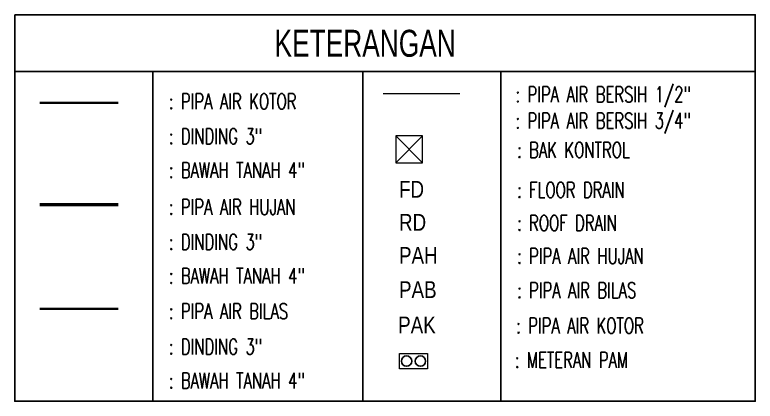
# Model space of a CAD drawing. Header units: millimetres. Extents: x 7371 to 278338, y -43753 to 35464.
# Drawn here: x 19339 to 28901, y -43753 to -38765 of the extents above; entities that cross this region are included whole.
import ezdxf

# ---------------------------------------------------------------- set-up
doc = ezdxf.new("R2010")
doc.units = ezdxf.units.MM
doc.header["$MEASUREMENT"] = 0
for name, pattern in [('ACAD_ISO05W100', [33, 24, -3, 0, -3, 0, -3]), ('DASHDOT2', [0.5, 0.25, -0.125, 0, -0.125]), ('HIDDEN', [0.375, 0.25, -0.125])]:
    doc.linetypes.add(name, pattern=pattern)
for name, color, linetype, lineweight in [('B', 5, 'Continuous', 20), ('DIM', 1, 'Continuous', 5), ('HACTH', 8, 'Continuous', 5), ('KOL', 5, 'Continuous', 18)]:
    doc.layers.add(name, color=color, linetype=linetype, lineweight=lineweight)
for name, color, linetype in [('FEN', 3, 'Continuous'), ('FIN', 1, 'Continuous'), ('T', 2, 'Continuous'), ('TX', 2, 'Continuous')]:
    doc.layers.add(name, color=color, linetype=linetype)
doc.styles.add('A', font='arial.ttf', dxfattribs={"width": 0.75})
doc.styles.add('SM', font='simplex.shx', dxfattribs={"oblique": 10})
doc.styles.get("Standard").update_dxf_attribs({"font": 'arial.ttf'})

msp = doc.modelspace()

# ---------------------------------------------------------------- linework, layer by layer
for p, q in [((19339, -38765.4), (19339, -43752.9)), ((21120.3, -39495), (23835.9, -39495)), ((23835.9, -39495), (23835.9, -43163.6)), ((23835.9, -39495), (23835.9, -43752.9)), ((28901.4, -39495), (23835.9, -39495)), ((25617.2, -43752.9), (25617.2, -39495))]:
    msp.add_line(p, q)
msp.add_lwpolyline([(21120.3, -43752.9), (21120.3, -39495), (19339, -39495), (19339, -43752.9), (28901.4, -43752.9), (28901.4, -38765.4), (19339, -38765.4)])
at = {"layer": 'B', "linetype": 'ACAD_ISO05W100', "ltscale": 0.03, "const_width": 20}
msp.add_lwpolyline([(24096.2, -39783.7), (25089.2, -39783.7)], dxfattribs=at)
at = {"layer": 'B'}
msp.add_lwpolyline([(24307.8, -43334.6), (24307.8, -43135.8), (24669.2, -43135.8), (24669.2, -43334.6)], close=True, dxfattribs=at)
at = {"layer": 'FEN', "linetype": 'HIDDEN', "const_width": 30}
msp.add_lwpolyline([(20678.2, -42561.7), (19658.4, -42561.7)], dxfattribs=at)
at = {"layer": 'FIN'}
for centre in [(24399.1, -43235.3), (24577.8, -43235.3)]:
    msp.add_circle(centre, 67.3, dxfattribs=at)
at = {"layer": 'HACTH', "linetype": 'DASHDOT2', "const_width": 30}
msp.add_lwpolyline([(20678.2, -39900.5), (19658.4, -39900.5)], dxfattribs=at)
at = {"layer": 'KOL'}
for p, q in [((24606.2, -40677.3), (24258.6, -40329.7)), ((24258.6, -40677.3), (24606.2, -40329.7))]:
    msp.add_line(p, q, dxfattribs=at)
msp.add_lwpolyline([(24258.6, -40677.3), (24606.2, -40677.3), (24606.2, -40329.7), (24258.6, -40329.7)], close=True, dxfattribs=at)
at = {"layer": 'T', "linetype": 'HIDDEN', "ltscale": 0.5, "const_width": 43.4}
msp.add_lwpolyline([(20678.2, -41217.1), (19658.4, -41217.1)], dxfattribs=at)

# ---------------------------------------------------------------- texts
at = {"layer": 'DIM', "color": 2, "style": 'A', "width": 0.7}
msp.add_text('KETERANGAN', height=347.59, dxfattribs=at).set_placement((22693.1, -39306.6))
at = {"layer": 'T', "style": 'SM', "width": 0.7}
for s, p in [(': PIPA AIR BERSIH 1/2" ', (25805.4, -39892.7)), (': PIPA AIR KOTOR', (21329, -39982.9)), (': PIPA AIR BERSIH 3/4" ', (25805.4, -40232.6)), (': DINDING 3"', (21329, -40433.4)), (': BAK KONTROL', (25825.9, -40609.9)), (': BAWAH TANAH 4"', (21329, -40871.1)), (': FLOOR DRAIN', (25825.9, -41126.5)), (': PIPA AIR HUJAN', (21329, -41346.5)), (': ROOF DRAIN', (25825.9, -41552.8)), (': DINDING 3"', (21329, -41797.9)), (': PIPA AIR HUJAN', (25825.9, -41979.5)), (': BAWAH TANAH 4"', (21329, -42235.6)), (': PIPA AIR BILAS', (25825.9, -42421.7)), (': PIPA AIR BILAS', (21329, -42691)), (': PIPA AIR KOTOR', (25815, -42878)), (': DINDING 3"', (21329, -43149.5)), (': METERAN PAM', (25798.1, -43321)), (': BAWAH TANAH 4"', (21329, -43587.2))]:
    msp.add_text(s, height=199.86, dxfattribs=at).set_placement(p)
at = {"layer": 'TX', "width": 0.8}
for s, p in [('FD', (24301, -41126.5)), ('RD', (24301, -41552.8)), ('PAH', (24301, -41979.5)), ('PAB', (24301, -42421.7)), ('PAK', (24290.1, -42878))]:
    msp.add_text(s, height=217.24, dxfattribs=at).set_placement(p)

doc.saveas('drawing.dxf')
